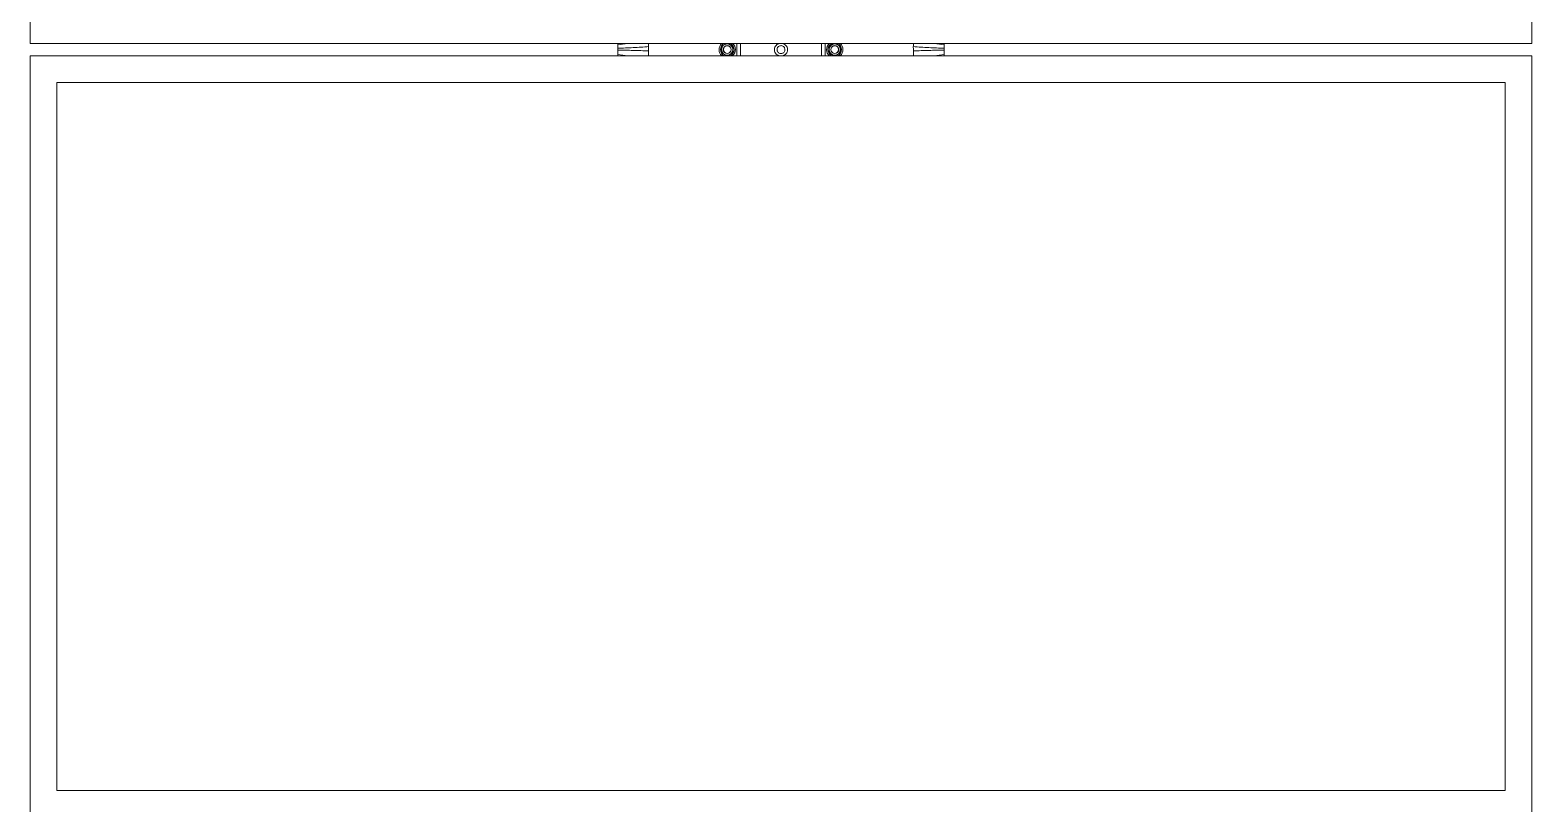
# Model space of a CAD drawing. Header units: inches. Extents: x -1851 to 6314, y -1304 to 4687.
# Drawn here: x 1504.9 to 1594.5, y 4014.5 to 4060.7 of the extents above; entities that cross this region are included whole.
import ezdxf

# ---------------------------------------------------------------- set-up
doc = ezdxf.new("R2010")
doc.units = ezdxf.units.IN
doc.header["$MEASUREMENT"] = 0
doc.layers.add('E-ARRY-TABL', color=9, linetype='Continuous')

# ---------------------------------------------------------------- blocks, each defined once
blk = doc.blocks.new('2.2.1_8 End Plan View')
at = {"color": 7, "linetype": 'Continuous', "lineweight": 15}
for p, q in [((20.1434, 2.6804), (23.3979, 2.6804)), ((23.3979, 2.6804), (23.3979, -3.7368)), ((23.4504, 2.6804), (26.705, 2.6804)), ((23.4504, -3.7368), (23.4504, 2.6804)), ((20.2582, -3.622), (20.2582, 2.5656)), ((20.2582, 2.5656), (23.2831, 2.5656)), ((23.2831, 2.5656), (23.2831, -3.622)), ((23.3984, -0.2748), (23.3979, -0.2752)), ((23.3979, -0.3015), (23.4034, -0.3108)), ((23.3979, -0.3113), (23.399, -0.3134)), ((23.45, -0.3223), (23.4504, -0.3219)), ((23.3985, -0.7339), (23.3979, -0.7346)), ((23.4504, -0.755), (23.4451, -0.7457)), ((23.4504, -0.7451), (23.4494, -0.7432)), ((23.4499, -0.7818), (23.4504, -0.7812)), ((23.2831, -3.622), (20.2582, -3.622)), ((23.3979, -3.7368), (20.1434, -3.7368)), ((26.705, -3.7368), (23.4504, -3.7368))]:
    blk.add_line(p, q, dxfattribs=at)
at = {"color": 8, "linetype": 'Continuous', "lineweight": 15}
for p, q in [((23.4037, 0.169), (23.3979, 0.1269)), ((23.4504, 0.127), (23.4447, 0.169)), ((23.3979, -1.1833), (23.4037, -1.2254)), ((23.4447, -1.2254), (23.4504, -1.1834))]:
    blk.add_line(p, q, dxfattribs=at)
at = {"color": 7, "linetype": 'Continuous', "lineweight": 15}
for centre, radius in [((23.4242, -0.2986), 0.0242), ((23.4242, -0.2986), 0.0172), ((23.4242, -0.2986), 0.0164), ((23.4242, -0.7579), 0.0242), ((23.4242, -0.7579), 0.0172), ((23.4242, -0.7579), 0.0164)]:
    blk.add_circle(centre, radius, dxfattribs=at)
for centre, radius, start, end in [((23.4242, -0.2986), 0.0292, 25.98923, 154.01077), ((23.4242, -0.2986), 0.0351, 41.61161, 137.38153), ((23.4242, -0.2986), 0.0292, 210.5065, 334.01077), ((23.4242, -0.2986), 0.0351, 221.61161, 317.38149), ((23.4242, -0.7579), 0.0292, 30.12744, 154.01077), ((23.4242, -0.7579), 0.0351, 41.61161, 137.00246), ((23.4242, -0.7579), 0.0292, 205.98923, 334.01077), ((23.4242, -0.7579), 0.0351, 221.61161, 317.00242)]:
    blk.add_arc(centre, radius, start, end, dxfattribs=at)
for points, knots in [([(23.3979, 0.169), (23.3986, 0.169), (23.4015, 0.169), (23.4027, 0.169), (23.4037, 0.169)], [0, 0, 0, 0, 0.203252, 1, 1, 1, 1]), ([(23.4221, 0.169), (23.4207, 0.169), (23.4179, 0.169), (23.4141, 0.169), (23.4109, 0.169), (23.409, 0.169), (23.4067, 0.169), (23.4047, 0.169), (23.4037, 0.169)], [0, 0, 0, 0, 0.090987, 0.194222, 0.297481, 0.412852, 0.694274, 1, 1, 1, 1]), ([(23.4186, 0.0373), (23.4193, 0.0592), (23.4209, 0.1031), (23.4217, 0.147), (23.4221, 0.169)], [0, 0, 0, 0, 0.500037, 1, 1, 1, 1]), ([(23.4298, 0.169), (23.4288, 0.169), (23.4275, 0.169), (23.4261, 0.169), (23.4255, 0.169), (23.4249, 0.169), (23.4244, 0.169), (23.4239, 0.169), (23.4238, 0.169), (23.4236, 0.169), (23.4234, 0.169), (23.423, 0.169), (23.4226, 0.169), (23.4222, 0.169), (23.4221, 0.169)], [0, 0, 0, 0, 0.37846, 0.52506, 0.56152, 0.597982, 0.743876, 0.762193, 0.780423, 0.789537, 0.825997, 0.862457, 0.935402, 1, 1, 1, 1]), ([(23.4368, 0.0372), (23.4353, 0.0592), (23.4324, 0.103), (23.4307, 0.147), (23.4298, 0.169)], [0, 0, 0, 0, 0.50005, 1, 1, 1, 1]), ([(23.4447, 0.169), (23.4437, 0.169), (23.4415, 0.169), (23.4394, 0.169), (23.437, 0.169), (23.4337, 0.169), (23.431, 0.169), (23.4298, 0.169)], [0, 0, 0, 0, 0.332265, 0.657492, 0.788305, 0.900705, 1, 1, 1, 1]), ([(23.4447, 0.169), (23.4457, 0.169), (23.4469, 0.169), (23.4499, 0.169), (23.4504, 0.169)], [0, 0, 0, 0, 0.829246, 1, 1, 1, 1]), ([(23.4368, 0.0372), (23.434, 0.0372), (23.4306, 0.0372), (23.4266, 0.0373), (23.4248, 0.0373), (23.4233, 0.0373), (23.4222, 0.0373), (23.4214, 0.0373), (23.4203, 0.0373), (23.4192, 0.0373), (23.4186, 0.0373)], [0, 0, 0, 0, 0.473901, 0.566584, 0.646097, 0.76529, 0.812852, 0.824689, 0.893505, 1, 1, 1, 1]), ([(23.4032, -0.2867), (23.403, -0.2869), (23.4012, -0.2901), (23.3995, -0.2931), (23.3979, -0.2959)], [0, 0, 0, 0, 0.092517, 1, 1, 1, 1]), ([(23.41, -0.2745), (23.4089, -0.2765), (23.4067, -0.2805), (23.4043, -0.2846), (23.4032, -0.2867)], [0, 0, 0, 0, 0.495458, 1, 1, 1, 1]), ([(23.4034, -0.3108), (23.404, -0.3118), (23.4064, -0.3159), (23.4087, -0.3198), (23.4105, -0.3228)], [0, 0, 0, 0, 0.243166, 1, 1, 1, 1]), ([(23.424, -0.2744), (23.4236, -0.2744), (23.4189, -0.2744), (23.4143, -0.2745), (23.41, -0.2745)], [0, 0, 0, 0, 0.07022, 1, 1, 1, 1]), ([(23.4379, -0.2743), (23.4357, -0.2743), (23.4311, -0.2743), (23.4264, -0.2744), (23.424, -0.2744)], [0, 0, 0, 0, 0.495458, 1, 1, 1, 1]), ([(23.445, -0.2863), (23.4432, -0.2831), (23.4408, -0.2791), (23.4385, -0.2751), (23.4379, -0.2743)], [0, 0, 0, 0, 0.774619, 1, 1, 1, 1]), ([(23.4384, -0.3226), (23.4395, -0.3206), (23.4417, -0.3166), (23.4441, -0.3125), (23.4452, -0.3104)], [0, 0, 0, 0, 0.495458, 1, 1, 1, 1]), ([(23.4504, -0.2955), (23.4492, -0.2934), (23.4474, -0.2904), (23.4456, -0.2873), (23.445, -0.2863)], [0, 0, 0, 0, 0.682346, 1, 1, 1, 1]), ([(23.4452, -0.3104), (23.4454, -0.3102), (23.4471, -0.307), (23.4489, -0.304), (23.4504, -0.3012)], [0, 0, 0, 0, 0.092517, 1, 1, 1, 1]), ([(23.4105, -0.3228), (23.4127, -0.3228), (23.4173, -0.3228), (23.422, -0.3227), (23.4244, -0.3227)], [0, 0, 0, 0, 0.495458, 1, 1, 1, 1]), ([(23.4244, -0.3227), (23.4247, -0.3227), (23.4294, -0.3227), (23.4341, -0.3226), (23.4384, -0.3226)], [0, 0, 0, 0, 0.07022, 1, 1, 1, 1]), ([(23.4279, -0.5116), (23.426, -0.5114), (23.4228, -0.511), (23.4178, -0.5122), (23.4133, -0.5147), (23.4094, -0.5191), (23.4073, -0.5245), (23.407, -0.5303), (23.4086, -0.5359), (23.412, -0.5406), (23.4168, -0.5439), (23.4223, -0.5455), (23.4281, -0.5451), (23.4317, -0.5436), (23.4349, -0.5415), (23.4378, -0.5389), (23.4406, -0.5339), (23.4415, -0.5281), (23.4405, -0.5224), (23.4377, -0.5173), (23.4334, -0.5134), (23.4298, -0.5122), (23.4279, -0.5116)], [0, 0, 0, 0, 0.053183, 0.090052, 0.143931, 0.197508, 0.250694, 0.303997, 0.357752, 0.411589, 0.465007, 0.518158, 0.571608, 0.625348, 0.625461, 0.67919, 0.732472, 0.785669, 0.839276, 0.893156, 0.946741, 1, 1, 1, 1]), ([(23.4032, -0.7458), (23.4031, -0.7461), (23.4013, -0.7492), (23.3995, -0.7523), (23.3979, -0.755)], [0, 0, 0, 0, 0.092197, 1, 1, 1, 1]), ([(23.3979, -0.7608), (23.3991, -0.7628), (23.4009, -0.7659), (23.4027, -0.769), (23.4033, -0.77)], [0, 0, 0, 0, 0.681174, 1, 1, 1, 1]), ([(23.4102, -0.7337), (23.4091, -0.7357), (23.4068, -0.7397), (23.4044, -0.7438), (23.4032, -0.7458)], [0, 0, 0, 0, 0.495458, 1, 1, 1, 1]), ([(23.4033, -0.77), (23.4051, -0.7732), (23.4075, -0.7772), (23.4098, -0.7812), (23.4103, -0.7821)], [0, 0, 0, 0, 0.774619, 1, 1, 1, 1]), ([(23.4241, -0.7337), (23.4238, -0.7337), (23.4191, -0.7337), (23.4145, -0.7337), (23.4102, -0.7337)], [0, 0, 0, 0, 0.07022, 1, 1, 1, 1]), ([(23.4381, -0.7337), (23.4358, -0.7337), (23.4313, -0.7337), (23.4265, -0.7337), (23.4241, -0.7337)], [0, 0, 0, 0, 0.495458, 1, 1, 1, 1]), ([(23.4451, -0.7457), (23.4445, -0.7447), (23.4421, -0.7407), (23.4398, -0.7367), (23.4381, -0.7337)], [0, 0, 0, 0, 0.243166, 1, 1, 1, 1]), ([(23.4382, -0.782), (23.4393, -0.78), (23.4416, -0.7761), (23.444, -0.772), (23.4451, -0.7699)], [0, 0, 0, 0, 0.495458, 1, 1, 1, 1]), ([(23.4451, -0.7699), (23.4453, -0.7696), (23.4471, -0.7665), (23.4489, -0.7635), (23.4504, -0.7607)], [0, 0, 0, 0, 0.092197, 1, 1, 1, 1]), ([(23.4103, -0.7821), (23.4126, -0.7821), (23.4171, -0.782), (23.4219, -0.782), (23.4242, -0.782)], [0, 0, 0, 0, 0.495458, 1, 1, 1, 1]), ([(23.4242, -0.782), (23.4246, -0.782), (23.4293, -0.782), (23.4339, -0.782), (23.4382, -0.782)], [0, 0, 0, 0, 0.07022, 1, 1, 1, 1]), ([(23.4368, -1.0937), (23.434, -1.0937), (23.4306, -1.0937), (23.4266, -1.0937), (23.4248, -1.0937), (23.4233, -1.0937), (23.4222, -1.0937), (23.4214, -1.0937), (23.4203, -1.0937), (23.4192, -1.0937), (23.4186, -1.0937)], [0, 0, 0, 0, 0.473901, 0.566584, 0.646097, 0.76529, 0.812852, 0.824689, 0.893505, 1, 1, 1, 1]), ([(23.4186, -1.0937), (23.4193, -1.1156), (23.4209, -1.1595), (23.4217, -1.2034), (23.4221, -1.2254)], [0, 0, 0, 0, 0.500037, 1, 1, 1, 1]), ([(23.4368, -1.0937), (23.4353, -1.1156), (23.4324, -1.1595), (23.4307, -1.2034), (23.4298, -1.2254)], [0, 0, 0, 0, 0.50005, 1, 1, 1, 1]), ([(23.4037, -1.2254), (23.4027, -1.2254), (23.4015, -1.2254), (23.3985, -1.2254), (23.3979, -1.2254)], [0, 0, 0, 0, 0.829246, 1, 1, 1, 1]), ([(23.4037, -1.2254), (23.404, -1.2254), (23.4061, -1.2254), (23.408, -1.2254), (23.4113, -1.2254), (23.4143, -1.2254), (23.418, -1.2254), (23.4207, -1.2254), (23.4221, -1.2254)], [0, 0, 0, 0, 0.104408, 0.610093, 0.713229, 0.816381, 0.906958, 1, 1, 1, 1]), ([(23.4221, -1.2254), (23.4223, -1.2254), (23.4226, -1.2254), (23.4231, -1.2254), (23.4235, -1.2254), (23.4237, -1.2254), (23.4238, -1.2254), (23.424, -1.2254), (23.4244, -1.2254), (23.4248, -1.2254), (23.4255, -1.2254), (23.4264, -1.2254), (23.4279, -1.2254), (23.4291, -1.2254), (23.4298, -1.2254)], [0, 0, 0, 0, 0.088793, 0.125267, 0.198197, 0.211435, 0.224673, 0.237912, 0.290865, 0.355531, 0.420207, 0.526263, 0.726626, 1, 1, 1, 1]), ([(23.4447, -1.2254), (23.4437, -1.2254), (23.4416, -1.2254), (23.4394, -1.2254), (23.4375, -1.2254), (23.4344, -1.2254), (23.4316, -1.2254), (23.43, -1.2254), (23.4298, -1.2254)], [0, 0, 0, 0, 0.336782, 0.635414, 0.762435, 0.874639, 0.986818, 1, 1, 1, 1]), ([(23.4504, -1.2254), (23.4498, -1.2254), (23.4468, -1.2254), (23.4457, -1.2254), (23.4447, -1.2254)], [0, 0, 0, 0, 0.203252, 1, 1, 1, 1])]:
    blk.add_open_spline(points, degree=3, knots=knots, dxfattribs=at)
at = {"color": 8, "linetype": 'Continuous', "lineweight": 15}
for points, knots in [([(23.4186, 0.0373), (23.4162, 0.0372), (23.4111, 0.0372), (23.4043, 0.0373), (23.3997, 0.0373), (23.3983, 0.0374), (23.3979, 0.0374)], [0, 0, 0, 0, 0.272879, 0.587619, 0.897094, 1, 1, 1, 1]), ([(23.4504, 0.0374), (23.4501, 0.0374), (23.4486, 0.0373), (23.4441, 0.0373), (23.4392, 0.0372), (23.4368, 0.0372)], [0, 0, 0, 0, 0.141531, 0.567145, 1, 1, 1, 1]), ([(23.3979, -0.3392), (23.3998, -0.3392), (23.4173, -0.3394), (23.4348, -0.3393), (23.4504, -0.3392)], [0, 0, 0, 0, 0.103768, 1, 1, 1, 1]), ([(23.4504, -0.3556), (23.4347, -0.3556), (23.4172, -0.3557), (23.3997, -0.3556), (23.3979, -0.3556)], [0, 0, 0, 0, 0.898277, 1, 1, 1, 1]), ([(23.3979, -0.5216), (23.3988, -0.5188), (23.4007, -0.5129), (23.4068, -0.5058), (23.414, -0.5014), (23.4191, -0.5004), (23.4211, -0.5)], [0, 0, 0, 0, 0.263745, 0.540159, 0.814037, 1, 1, 1, 1]), ([(23.4211, -0.5), (23.4242, -0.4999), (23.4303, -0.4998), (23.4389, -0.5037), (23.4456, -0.5101), (23.4497, -0.517), (23.4503, -0.5217), (23.4504, -0.5232)], [0, 0, 0, 0, 0.218328, 0.438188, 0.662256, 0.891223, 1, 1, 1, 1]), ([(23.4504, -0.5333), (23.4503, -0.5347), (23.4498, -0.5392), (23.4458, -0.546), (23.4391, -0.5526), (23.4305, -0.5564), (23.4212, -0.557), (23.4123, -0.5543), (23.4048, -0.5488), (23.3996, -0.5416), (23.3985, -0.5362), (23.3979, -0.5338)], [0, 0, 0, 0, 0.055467, 0.17874, 0.301068, 0.422075, 0.541486, 0.660551, 0.781494, 0.905316, 1, 1, 1, 1]), ([(23.3979, -0.7008), (23.4134, -0.7008), (23.4309, -0.7007), (23.4484, -0.7008), (23.4504, -0.7008)], [0, 0, 0, 0, 0.884967, 1, 1, 1, 1]), ([(23.4504, -0.7172), (23.4484, -0.7172), (23.4309, -0.717), (23.4134, -0.7171), (23.3979, -0.7172)], [0, 0, 0, 0, 0.11696, 1, 1, 1, 1]), ([(23.4186, -1.0937), (23.4165, -1.0937), (23.4121, -1.0936), (23.406, -1.0937), (23.4009, -1.0937), (23.3988, -1.0938), (23.3979, -1.0938)], [0, 0, 0, 0, 0.237682, 0.511298, 0.79146, 1, 1, 1, 1]), ([(23.4504, -1.0938), (23.4495, -1.0938), (23.4475, -1.0937), (23.4428, -1.0937), (23.4388, -1.0937), (23.4368, -1.0937)], [0, 0, 0, 0, 0.284877, 0.644723, 1, 1, 1, 1])]:
    blk.add_open_spline(points, degree=3, knots=knots, dxfattribs=at)
blk = doc.blocks.new('A$C1ac49d95')
at = {"layer": 'E-ARRY-TABL', "xscale": -13.95298604562408, "yscale": 13.95298604562408, "zscale": 13.95298604562408, "rotation": 270}
blk.add_blockref('2.2.1_8 End Plan View', (52.14, 3744.597), dxfattribs=at)

msp = doc.modelspace()

# ---------------------------------------------------------------- block references
msp.add_blockref('A$C1ac49d95', (1504.91807, -11.95114))

doc.saveas('drawing.dxf')
